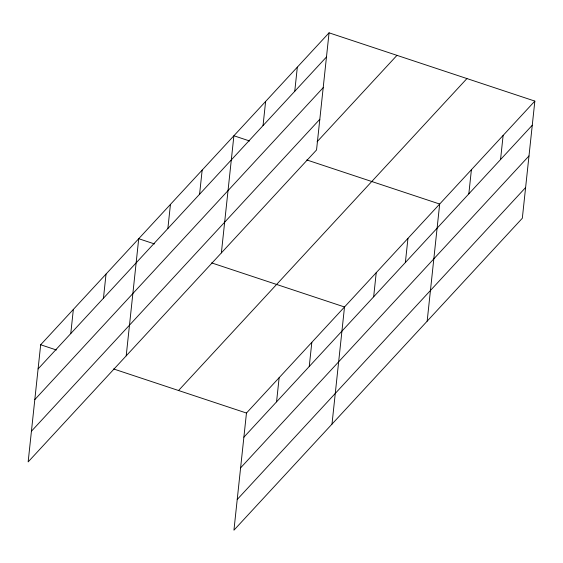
<?xml version="1.0" encoding="UTF-8"?>
<svg xmlns="http://www.w3.org/2000/svg" width="563" height="563" viewBox="0 0 563 563"><rect width="100%" height="100%" fill="white"/><g stroke="black" fill="none" stroke-linecap="round" stroke-linejoin="round"><path stroke-width="0.84" d="M329.059 32.823L40.67 344.767L28.15 461.906L316.54 149.962L329.059 32.823L534.85 101.094L522.33 218.233L233.941 530.177L246.46 413.038L534.85 101.094M70.769 333.57L73.352 309.418M103.458 298.214L106.034 274.061M126.203 355.844L138.723 238.712L154.459 243.927M167.865 228.543L170.441 204.397M199.584 194.235L202.166 170.082M221.372 252.9L233.891 135.767L249.627 140.989M263.034 125.605L265.616 101.453M294.759 91.29L297.334 67.138M276.56 401.834L279.142 377.689M309.249 366.485L311.825 342.332M331.994 424.115L344.514 306.976L211.632 262.893M373.656 296.814L376.232 272.668M405.374 262.499L407.957 238.353M427.162 321.17L439.682 204.038L306.8 159.955M468.824 193.876L471.407 169.723M500.549 159.561L503.125 135.409M38.087 368.92L326.477 56.976M34.807 399.603L323.197 87.659M31.429 431.223L319.819 119.279M317.075 141.777L396.971 55.357M178.548 390.511L466.938 78.567M243.878 437.191L532.267 125.246M240.598 467.874L528.988 155.93M237.22 499.487L525.61 187.542M40.67 344.767L56.406 349.989M113.578 368.955L246.46 413.038"/></g></svg>
